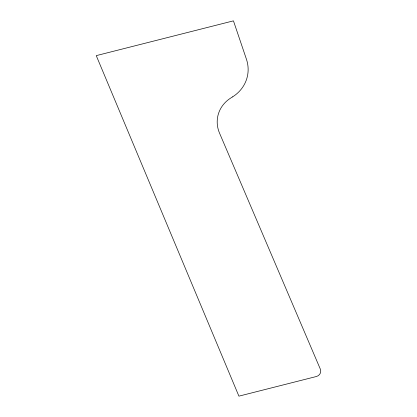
<?xml version="1.0" encoding="UTF-8"?>
<svg xmlns="http://www.w3.org/2000/svg" width="417" height="417" viewBox="0 0 417 417"><rect width="100%" height="100%" fill="white"/><g stroke="black" fill="none" stroke-linecap="round" stroke-linejoin="round"><path stroke-width="0.63" d="M232.597 96.869L230.794 98A32.933 29.967 11.5 0 0 219.431 132.903L320.308 369.066A6.271 5.708 11.5 0 1 316.373 376.515L238.91 396.15L96.254 55.628L233.452 20.85L246.426 59.193A37.639 34.251 11.5 0 1 232.597 96.869"/></g></svg>
